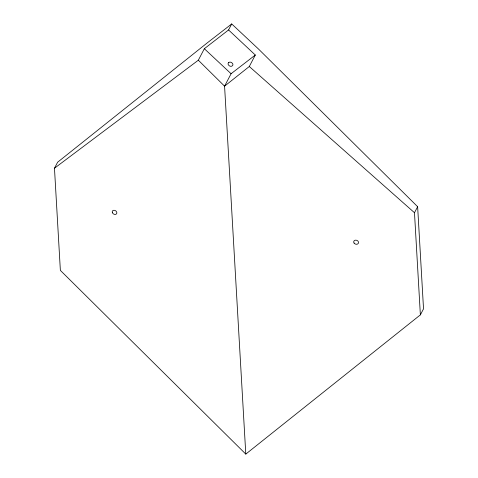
<?xml version="1.0" encoding="UTF-8"?>
<svg xmlns="http://www.w3.org/2000/svg" width="478" height="478" viewBox="0 0 478 478"><rect width="100%" height="100%" fill="white"/><g stroke="black" fill="none" stroke-linecap="round" stroke-linejoin="round"><path stroke-width="0.72" d="M54.474 168.232L57.629 162.209L207.494 42.697L231.711 23.93L258.461 48.995L417.635 206.699L423.526 308.848L420.371 314.871L245.794 454.1L60.365 270.387L54.474 168.232L198.328 60.204L204.339 48.72L228.562 29.953L231.711 23.93M228.562 29.953L255.306 55.018L231.083 73.732L224.576 86.165L245.794 454.1M198.328 60.204L224.576 86.165L249.295 66.502L255.306 55.018M420.371 314.871L414.48 212.722L417.635 206.699M249.295 66.502L414.48 212.722M204.339 48.72L231.083 73.732M228.717 62.552L228.359 62.929A2.45 1.942 27.6 0 0 228.478 64.996L229.404 65.856A2.539 2.008 27.6 0 0 231.806 66.155L232.643 65.51A2.45 1.942 27.6 0 0 232.523 63.449L231.603 62.582A2.539 2.008 27.6 0 0 229.195 62.283L228.717 62.552M112.354 212.608A2.474 1.912 33 0 0 116.315 214.03A2.474 1.912 33 0 0 114.923 210.434A2.474 1.912 33 0 0 112.354 212.608M354.084 243.063A2.474 1.996 21.9 0 0 358.261 243.422A2.474 1.996 21.9 0 0 355.996 240.153A2.474 1.996 21.9 0 0 354.084 243.063"/></g></svg>
